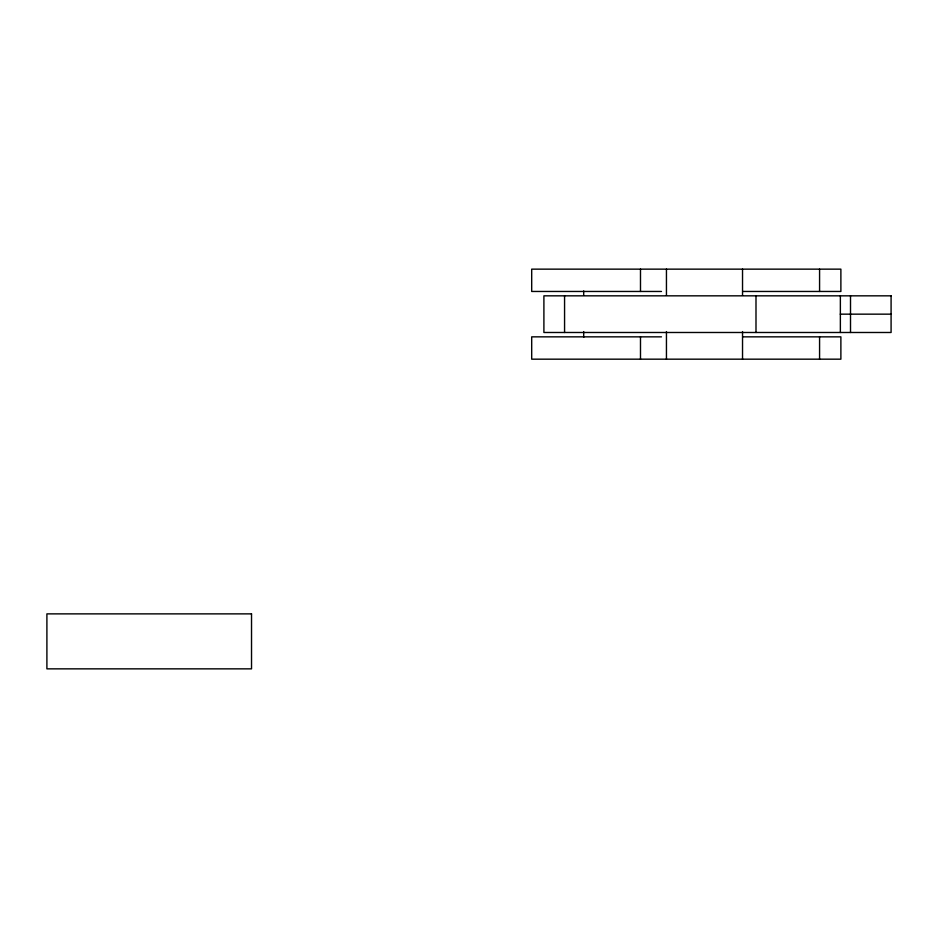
<?xml version="1.0" encoding="UTF-8"?>
<svg xmlns="http://www.w3.org/2000/svg" width="938" height="938" viewBox="0 0 938 938"><rect width="100%" height="100%" fill="white"/><g stroke="black" fill="none" stroke-linecap="round" stroke-linejoin="round"><path stroke-width="1.41" d="M661.478 291.46L531.694 291.46L531.694 269.147L840.882 269.147L840.882 291.46L742.626 291.46M840.249 314.16L891.1 314.16M661.478 336.848L531.694 336.848L531.694 359.172L840.882 359.172L840.882 336.848L742.626 336.848M850.508 295.833L850.508 332.486M840.366 295.833L840.366 332.486M819.578 269.147L819.578 291.46M819.578 336.848L819.578 359.172M755.993 295.833L755.993 332.486M742.533 269.147L742.533 295.282M742.533 331.583L742.533 359.172M666.449 269.147L666.449 295.282M666.449 331.583L666.449 359.172M640.49 269.147L640.49 291.46M640.49 336.848L640.49 359.172M583.694 290.921L583.694 295.282M583.694 331.583L583.694 337.387M564.57 295.833L564.57 332.486M891.088 295.833L543.899 295.833L543.899 332.486L891.088 332.486L891.088 295.833M251.525 613.874L46.9 613.874L46.9 668.853L251.525 668.853L251.525 613.874"/></g></svg>
